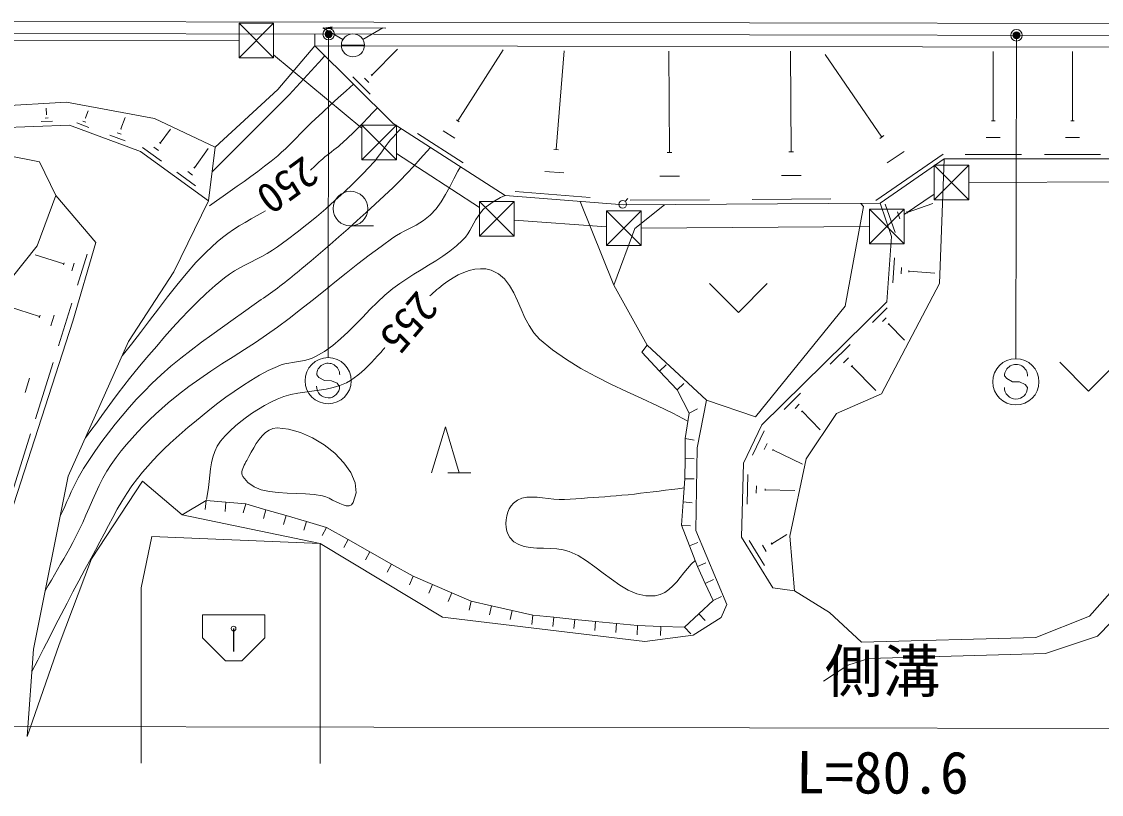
# Model space of a CAD drawing. Units: millimetres, scale not verified. Extents: x 40000 to 680000, y 20000 to 380000.
# Drawn here: x 67840 to 114624, y 251532 to 284985 of the extents above; entities that cross this region are included whole.
import ezdxf
from ezdxf.enums import TextEntityAlignment as Align

# ---------------------------------------------------------------- set-up
doc = ezdxf.new("R2010")
doc.units = ezdxf.units.MM
doc.header["$LTSCALE"] = 1000
doc.header["$PDMODE"] = 32
doc.header["$PDSIZE"] = 500
for name, color, linetype, lineweight in [('M-BGD', 7, 'Continuous', 13), ('M-BMK-ROW', 30, 'Continuous', 13), ('M-STR-HTXT', 7, 'Continuous', 13), ('M-STR-STRC', 7, 'Continuous', 13)]:
    doc.layers.add(name, color=color, linetype=linetype, lineweight=lineweight)
doc.styles.add('@ＭＳ ゴシック', font='')
doc.styles.add('ＭＳ ゴシック', font='')
doc.styles.get('@ＭＳ ゴシック').set_extended_font_data('@MS Gothic')
doc.styles.get('ＭＳ ゴシック').set_extended_font_data('MS Gothic')

# ---------------------------------------------------------------- blocks, each defined once
blk = doc.blocks.new('filled_arrow')
at = {"color": 0, "linetype": 'Continuous', "lineweight": -2}
blk.add_solid([(7.5, 1.25), (0, 0), (7.5, -1.25)], dxfattribs=at)

msp = doc.modelspace()

# ---------------------------------------------------------------- linework, layer by layer
at = {"layer": 'M-BGD'}
for p, q in [((66778, 284985), (117751, 284900)), ((66777, 284465), (117751, 284380)), ((81763, 284209), (80897, 284709)), ((80934, 284716), (83623, 284708)), ((82629, 284209), (83495, 284709)), ((80545, 283942), (80546, 284442)), ((78940, 282052), (80545, 283942)), ((80545, 283942), (144579, 283836)), ((83938, 280577), (80545, 283942)), ((81696, 283959), (82696, 283959)), ((83011, 282666), (84131, 283794)), ((86741, 280692), (88712, 283760)), ((91001, 279446), (91344, 283725)), ((95911, 279320), (95882, 283710)), ((101184, 279344), (101155, 283708)), ((105111, 279990), (102654, 283568)), ((109941, 280692), (109940, 283693)), ((113370, 280690), (113369, 283688)), ((82194, 282588), (82940, 281848)), ((82988, 282689), (83034, 282642)), ((82696, 282534), (82882, 282349)), ((78940, 282052), (76230, 279553)), ((64811, 281198), (69786, 281499)), ((68922, 280961), (68912, 281245)), ((69786, 281499), (73603, 280798)), ((68989, 280815), (68866, 280810)), ((68937, 280961), (68907, 280960)), ((70629, 280808), (70596, 280820)), ((70613, 280814), (70729, 281125)), ((72144, 280338), (72328, 280832)), ((73603, 280798), (76230, 279553)), ((86679, 280732), (86803, 280652)), ((64809, 280313), (69922, 280501)), ((69179, 280674), (68686, 280656)), ((69922, 280501), (72986, 279357)), ((70757, 280403), (70234, 280598)), ((70619, 280633), (70489, 280682)), ((72165, 280330), (72123, 280345)), ((73847, 279729), (74285, 280335)), ((83938, 280577), (88791, 277460)), ((86112, 280257), (86607, 279939)), ((109865, 280691), (110017, 280692)), ((113294, 280690), (113446, 280690)), ((72327, 279817), (71664, 280064)), ((72153, 280108), (71987, 280170)), ((84988, 280140), (86968, 278868)), ((105020, 279928), (105202, 280053)), ((109637, 279962), (110245, 279962)), ((113066, 279962), (113673, 279962)), ((72986, 279357), (75942, 277223)), ((73902, 278942), (73084, 279533)), ((73772, 279409), (73568, 279557)), ((73873, 279710), (73822, 279747)), ((75325, 278662), (75920, 279486)), ((76230, 279553), (75942, 277223)), ((90900, 279454), (91103, 279438)), ((95804, 279319), (96018, 279321)), ((101077, 279343), (101291, 279345)), ((105347, 278866), (106076, 279366)), ((67227, 279183), (68621, 278913)), ((68621, 278913), (69317, 277462)), ((104855, 277241), (107769, 279243)), ((105035, 277122), (107816, 279040)), ((107816, 279032), (107608, 273646)), ((107816, 279040), (130161, 279037)), ((108725, 279232), (111157, 279233)), ((112156, 279233), (114584, 279234)), ((75380, 277875), (74561, 278466)), ((75250, 278343), (75045, 278490)), ((75351, 278643), (75299, 278680)), ((90517, 278503), (91329, 278438)), ((95489, 278288), (96347, 278294)), ((100764, 278317), (101617, 278323)), ((69317, 277462), (68510, 275285)), ((69317, 277462), (71055, 275419)), ((93932, 277048), (88791, 277460)), ((89220, 277626), (92470, 277366)), ((75942, 277223), (74441, 274154)), ((92038, 277200), (93504, 273583)), ((93932, 277048), (105035, 277122)), ((93993, 277201), (94100, 277329)), ((94209, 277250), (97640, 277273)), ((95699, 277060), (94407, 276025)), ((99491, 277285), (102904, 277308)), ((103518, 272661), (104312, 276977)), ((104207, 277116), (104312, 276977)), ((105531, 275688), (105035, 277122)), ((105258, 277087), (105685, 275854)), ((106211, 276726), (107318, 277110)), ((105788, 276752), (105895, 276444)), ((106198, 276765), (106225, 276688)), ((82090, 276139), (83090, 276139)), ((94407, 276025), (93504, 273583)), ((105335, 272859), (105531, 275688)), ((68510, 275285), (64793, 270607)), ((70055, 272020), (71055, 275419)), ((69669, 274495), (68431, 274885)), ((70262, 273571), (70685, 274911)), ((105667, 274762), (105593, 273681)), ((69656, 274453), (69683, 274537)), ((70019, 274200), (70124, 274535)), ((105964, 274334), (105945, 274064)), ((106281, 274210), (106276, 274143)), ((106278, 274177), (107409, 274098)), ((74441, 274154), (72472, 271131)), ((93504, 273583), (94950, 270972)), ((97647, 273648), (98897, 272398)), ((100147, 273648), (98897, 272398)), ((107608, 273646), (105091, 268876)), ((68621, 272221), (66776, 272803)), ((69436, 270951), (70017, 272794)), ((99919, 267536), (105335, 272859)), ((99642, 267874), (103518, 272661)), ((105347, 272589), (104711, 271965)), ((70055, 272020), (67052, 262724)), ((68603, 272164), (68639, 272279)), ((69101, 271817), (69246, 272277)), ((105296, 272165), (105137, 272008)), ((105423, 271915), (105384, 271876)), ((105404, 271896), (106097, 271190)), ((72472, 271131), (69860, 265307)), ((94718, 270669), (94950, 270972)), ((94950, 270972), (97510, 268600)), ((103733, 271003), (102875, 270160)), ((94718, 270669), (95482, 269859)), ((103664, 270430), (103449, 270219)), ((68436, 267783), (69209, 270232)), ((95482, 269859), (95773, 270133)), ((103837, 270093), (103783, 270040)), ((103810, 270067), (104845, 269014)), ((112822, 270241), (114072, 268991)), ((115322, 270241), (114072, 268991)), ((67991, 268933), (68185, 269546)), ((95482, 269859), (96246, 269048)), ((96246, 269048), (96538, 269323)), ((96246, 269048), (96764, 268035)), ((97510, 268600), (99642, 267874)), ((101594, 268902), (100874, 268194)), ((105091, 268876), (103153, 268024)), ((96764, 268035), (97120, 268216)), ((101536, 268420), (101356, 268243)), ((101681, 268137), (101636, 268093)), ((101659, 268115), (102443, 267317)), ((96764, 268035), (96589, 266936)), ((103153, 268024), (101834, 266057)), ((85605, 265447), (86205, 267447)), ((86205, 267447), (86805, 265447)), ((99114, 265868), (99919, 267536)), ((100015, 267274), (99508, 266223)), ((67228, 263951), (68232, 267134)), ((96589, 266936), (96584, 266066)), ((96589, 266936), (96984, 266873)), ((100140, 266728), (100013, 266465)), ((100408, 266477), (100376, 266412)), ((100392, 266444), (101668, 265829)), ((96584, 266066), (96579, 265195)), ((96584, 266066), (96984, 266063)), ((99037, 262670), (99114, 265868)), ((101834, 266057), (101121, 262709)), ((69860, 265307), (68356, 257821)), ((86305, 265447), (87305, 265447)), ((99303, 265385), (99271, 264097)), ((73074, 265093), (70867, 261734)), ((74801, 263630), (73074, 265093)), ((96579, 265195), (96502, 264190)), ((96579, 265195), (96979, 265193)), ((99677, 264892), (99670, 264570)), ((100061, 264762), (100059, 264682)), ((100060, 264722), (101342, 264691)), ((75833, 264256), (74801, 263630)), ((75833, 264256), (75799, 263858)), ((76692, 264183), (75833, 264256)), ((76692, 264183), (76658, 263785)), ((77551, 264110), (76692, 264183)), ((77551, 264110), (77439, 263726)), ((78427, 263855), (77551, 264110)), ((96502, 264190), (96425, 263186)), ((96502, 264190), (96901, 264160)), ((74801, 263630), (80783, 262398)), ((78427, 263855), (78315, 263471)), ((79302, 263601), (78427, 263855)), ((79302, 263601), (79191, 263217)), ((80178, 263347), (79302, 263601)), ((80178, 263347), (80067, 262963)), ((81054, 263092), (80178, 263347)), ((81054, 263092), (80857, 262744)), ((81993, 262562), (81054, 263092)), ((96425, 263186), (96823, 263155)), ((96425, 263186), (96772, 262295)), ((73026, 260471), (73480, 262690)), ((73480, 262690), (80783, 262398)), ((81993, 262562), (81797, 262214)), ((82932, 262032), (81993, 262562)), ((100395, 260480), (99037, 262670)), ((99365, 262520), (100031, 261446)), ((100342, 262383), (100989, 262784)), ((101121, 262709), (101322, 260349)), ((114461, 258383), (118490, 262522)), ((80783, 262398), (80774, 252875)), ((80783, 262398), (86083, 259211)), ((82932, 262032), (82736, 261684)), ((83872, 261502), (82932, 262032)), ((96772, 262295), (97144, 262440)), ((96772, 262295), (97119, 261403)), ((99937, 262317), (100104, 262049)), ((100321, 262416), (100363, 262349)), ((70867, 261734), (69475, 258022)), ((97119, 261403), (97492, 261549)), ((83872, 261502), (83675, 261154)), ((84811, 260972), (83872, 261502)), ((97119, 261403), (97463, 260664)), ((84811, 260972), (84653, 260604)), ((85646, 260612), (84811, 260972)), ((85646, 260612), (85487, 260245)), ((86480, 260252), (85646, 260612)), ((97463, 260664), (97825, 260833)), ((97463, 260664), (97807, 259924)), ((73018, 252882), (73026, 260471)), ((86480, 260252), (86322, 259885)), ((87315, 259893), (86480, 260252)), ((100395, 260480), (101322, 260349)), ((87315, 259893), (87226, 259503)), ((88206, 259691), (87315, 259893)), ((88206, 259691), (88118, 259301)), ((89098, 259488), (88206, 259691)), ((97807, 259924), (97183, 259348)), ((97807, 259924), (98169, 260093)), ((98390, 259751), (98150, 259185)), ((75679, 259308), (78379, 259308)), ((75679, 259308), (75679, 258308)), ((78379, 259308), (78379, 258308)), ((89098, 259488), (89009, 259098)), ((89989, 259286), (89098, 259488)), ((89989, 259286), (89950, 258888)), ((90897, 259198), (89989, 259286)), ((90897, 259198), (90858, 258800)), ((91804, 259109), (90897, 259198)), ((97183, 259348), (96559, 258771)), ((97183, 259348), (97454, 259054)), ((91804, 259109), (91765, 258711)), ((92712, 259020), (91804, 259109)), ((92712, 259020), (92673, 258622)), ((93620, 258932), (92712, 259020)), ((93620, 258932), (93581, 258534)), ((94527, 258843), (93620, 258932)), ((94527, 258843), (94513, 258444)), ((95543, 258807), (94527, 258843)), ((95543, 258807), (95529, 258408)), ((96559, 258771), (95543, 258807)), ((96559, 258771), (96830, 258477)), ((75679, 258308), (76679, 257308)), ((77015, 258711), (77015, 257711)), ((77040, 258711), (77040, 257711)), ((78379, 258308), (77379, 257308)), ((112199, 257627), (114461, 258383)), ((69475, 258022), (68075, 254042)), ((68356, 257821), (68075, 254042)), ((103635, 257133), (104547, 257409)), ((104547, 257409), (112199, 257627)), ((76679, 257308), (77379, 257308)), ((103635, 257133), (102586, 256432))]:
    msp.add_line(p, q, dxfattribs=at)
for points in [[(76097, 278483), (76381, 278767), (76665, 279051), (76949, 279335), (77232, 279619), (77516, 279903), (77800, 280187), (78084, 280471), (78368, 280754), (78653, 281037), (78939, 281320), (79430, 281820), (79910, 282334), (80385, 282855), (80858, 283378), (80980, 283511)], [(75986, 277007), (76282, 277223), (76581, 277435), (76881, 277647), (77181, 277857), (77481, 278069), (77779, 278283), (78074, 278499), (78366, 278721), (78654, 278947), (78936, 279181), (79106, 279330), (79272, 279483), (79435, 279640), (79596, 279799), (79755, 279960), (79913, 280122), (80072, 280284), (80231, 280445), (80393, 280604), (80556, 280760), (80890, 281069), (81224, 281376), (81561, 281682), (81898, 281985), (82224, 282276)], [(83255, 281255), (83063, 281056), (82849, 280832), (82634, 280609), (82418, 280387), (82199, 280167), (81977, 279952), (81750, 279741), (81658, 279660), (81564, 279582), (81468, 279505), (81371, 279429), (81274, 279354), (81177, 279279), (81081, 279203), (80985, 279127), (80891, 279048), (80799, 278967), (80735, 278909), (80671, 278851), (80608, 278792), (80545, 278732), (80482, 278673), (80420, 278613), (80359, 278554)], [(84286, 280353), (84148, 280212), (83937, 279987), (83830, 279867), (83729, 279742), (83631, 279615), (83536, 279484), (83442, 279353), (83348, 279222), (83252, 279093), (83154, 278965), (83051, 278842), (82943, 278722), (82573, 278340), (82195, 277966), (81810, 277598), (81417, 277237), (81018, 276884), (80613, 276539), (80201, 276201), (79783, 275871), (79359, 275549), (78930, 275234), (78709, 275086), (78481, 274949), (78247, 274820), (78011, 274696), (77773, 274574), (77535, 274451), (77300, 274324), (77070, 274191), (76847, 274047), (76633, 273890), (76231, 273561), (75841, 273216), (75464, 272859), (75096, 272490), (74737, 272112), (74384, 271727), (74038, 271336), (73695, 270942), (73355, 270546), (73017, 270150), (72760, 269844), (72510, 269532), (72265, 269217), (72024, 268897), (71786, 268576), (71550, 268253), (71315, 267929), (71079, 267606), (70842, 267284), (70603, 266964)], [(79986, 274296), (80392, 274634), (80795, 274975), (81195, 275320), (81592, 275668), (81987, 276018), (82380, 276372), (82771, 276727), (83160, 277085), (83547, 277444), (83933, 277804), (84240, 278103), (84537, 278412), (84828, 278727), (85116, 279046), (85404, 279365), (85560, 279535)], [(101322, 260349), (102842, 259406), (104230, 258127), (111783, 258331), (114114, 259247), (121314, 267389), (125356, 272592), (128640, 275855), (130072, 277233), (129692, 277977), (128771, 279038)], [(86858, 278701), (86744, 278508), (86565, 278174), (86390, 277836), (86210, 277502), (86016, 277180), (85798, 276880), (85547, 276610), (85404, 276487), (85252, 276376), (85093, 276274), (84929, 276179), (84761, 276088), (84591, 276000), (84421, 275912), (84253, 275821), (84089, 275725), (83929, 275622), (83413, 275257), (82905, 274880), (82404, 274494), (81907, 274102), (81413, 273706), (80920, 273309), (80427, 272912), (79930, 272520), (79430, 272133), (78923, 271754), (78453, 271421), (77975, 271099), (77492, 270785), (77006, 270474), (76520, 270164), (76037, 269849), (75560, 269527), (75091, 269194), (74634, 268846), (74192, 268480), (73919, 268239), (73649, 267994), (73384, 267743), (73124, 267486), (72871, 267223), (72624, 266955), (72385, 266680), (72154, 266398), (71933, 266109), (71722, 265813), (71533, 265519), (71361, 265215), (71201, 264904), (71052, 264587), (70909, 264266), (70769, 263943), (70630, 263620), (70488, 263298), (70340, 262980), (70182, 262667), (70056, 262431), (69927, 262196), (69797, 261963), (69665, 261731), (69531, 261499), (69397, 261267), (69263, 261036), (69129, 260805), (68995, 260573), (68862, 260341)], [(68284, 256858), (68540, 257348), (68795, 257839), (69048, 258330), (69301, 258822), (69555, 259314), (69810, 259804), (70066, 260294), (70325, 260783), (70587, 261270), (70852, 261755), (71043, 262106), (71230, 262461), (71416, 262816), (71602, 263171), (71792, 263523), (71987, 263873), (72189, 264218), (72400, 264556), (72623, 264887), (72860, 265208), (73077, 265479), (73303, 265743), (73536, 266000), (73777, 266251), (74023, 266497), (74276, 266737), (74533, 266972), (74795, 267202), (75060, 267428), (75327, 267650), (75664, 267923), (76003, 268195), (76347, 268462), (76695, 268724), (77049, 268978), (77408, 269222), (77774, 269454), (78148, 269673), (78530, 269876), (78921, 270061), (79080, 270123), (79245, 270169), (79413, 270205), (79584, 270234), (79756, 270259), (79927, 270286), (80097, 270318), (80263, 270359), (80424, 270412), (80579, 270483), (80961, 270709), (81320, 270968), (81661, 271253), (81988, 271557), (82307, 271874), (82621, 272198), (82935, 272523), (83254, 272841), (83583, 273146), (83926, 273433), (84222, 273651), (84527, 273856), (84840, 274053), (85156, 274245), (85473, 274436), (85787, 274630), (86095, 274831), (86393, 275044), (86679, 275272), (86949, 275520), (87066, 275651), (87170, 275794), (87265, 275945), (87354, 276102), (87440, 276260), (87528, 276417), (87620, 276570), (87721, 276714), (87835, 276846), (87964, 276965), (88268, 277180), (88590, 277365), (88791, 277460)], [(78403, 276788), (78311, 276734), (78050, 276588), (77790, 276441), (77530, 276292), (77274, 276140), (77022, 275981), (76777, 275814), (76539, 275637), (76310, 275448), (75840, 275011), (75395, 274551), (74970, 274071), (74561, 273576), (74163, 273070), (73773, 272556), (73385, 272040), (72996, 271526), (72601, 271016), (72196, 270517)], [(69513, 263578), (69612, 263785), (69707, 263994), (69801, 264204), (69895, 264413), (69989, 264623), (70085, 264831), (70185, 265037), (70290, 265241), (70401, 265440), (70520, 265636), (70778, 266032), (71045, 266423), (71320, 266808), (71604, 267187), (71896, 267560), (72197, 267926), (72506, 268285), (72823, 268636), (73149, 268980), (73482, 269315), (73889, 269698), (74310, 270067), (74743, 270422), (75184, 270766), (75633, 271103), (76087, 271433), (76545, 271759), (77003, 272084), (77460, 272410), (77913, 272739), (78014, 272811), (78115, 272882), (78217, 272952), (78320, 273020), (78423, 273089), (78525, 273158), (78627, 273228), (78728, 273298), (78828, 273371), (78926, 273446), (79033, 273529), (79140, 273613), (79247, 273698), (79353, 273782), (79459, 273867), (79565, 273953), (79670, 274038), (79776, 274124), (79881, 274210), (79986, 274296)], [(96709, 267687), (96057, 268030), (95393, 268354), (94720, 268667), (94046, 268977), (93375, 269293), (92714, 269622), (92068, 269973), (91444, 270354), (90847, 270773), (90283, 271238), (90036, 271509), (89829, 271824), (89651, 272169), (89489, 272531), (89332, 272893), (89167, 273243), (88982, 273565), (88766, 273845), (88507, 274069), (88192, 274223), (87960, 274276), (87722, 274288), (87480, 274264), (87238, 274207), (86998, 274124), (86762, 274017), (86533, 273892), (86313, 273753), (86106, 273605), (85913, 273452), (85833, 273384), (85753, 273315), (85675, 273245), (85598, 273173), (85529, 273108)], [(83583, 270871), (83566, 270851), (83511, 270789), (83456, 270727), (83401, 270665), (83267, 270517), (83132, 270369), (82995, 270222), (82854, 270079), (82710, 269939), (82562, 269805), (82408, 269678), (82249, 269560), (82084, 269451), (81911, 269354), (81631, 269231), (81339, 269141), (81039, 269076), (80732, 269027), (80422, 268986), (80111, 268947), (79802, 268902), (79499, 268842), (79203, 268759), (78918, 268647), (78642, 268513), (78370, 268367), (78102, 268211), (77841, 268045), (77586, 267868), (77340, 267679), (77104, 267481), (76878, 267271), (76664, 267051), (76463, 266819), (76318, 266608), (76208, 266380), (76126, 266137), (76068, 265883), (76026, 265620), (75995, 265352), (75968, 265082), (75939, 264814), (75901, 264549), (75849, 264292)], [(97510, 268600), (97109, 266530), (97056, 262955), (98390, 259751)], [(96549, 264797), (96279, 264765), (96010, 264731), (95740, 264698), (95471, 264664), (95201, 264630), (94932, 264597), (94662, 264565), (94393, 264534), (94123, 264505), (93853, 264479), (93603, 264456), (93354, 264435), (93104, 264416), (92855, 264398), (92605, 264381), (92355, 264365), (92106, 264348), (91856, 264332), (91606, 264316), (91356, 264298), (91131, 264295), (90896, 264312), (90657, 264339), (90416, 264369), (90178, 264394), (89946, 264405), (89724, 264394), (89515, 264352), (89324, 264272), (89153, 264145), (89054, 264030), (88971, 263896), (88906, 263747), (88859, 263587), (88830, 263422), (88822, 263254), (88833, 263089), (88866, 262931), (88919, 262784), (88995, 262653), (89168, 262470), (89378, 262344), (89618, 262264), (89881, 262219), (90161, 262197), (90449, 262188), (90741, 262180), (91028, 262162), (91304, 262123), (91563, 262051), (91948, 261875), (92321, 261649), (92683, 261390), (93041, 261115), (93397, 260843), (93755, 260591), (94119, 260375), (94493, 260214), (94881, 260126), (95287, 260127), (95506, 260179), (95706, 260274), (95889, 260403), (96061, 260560), (96224, 260737), (96380, 260927), (96535, 261121), (96691, 261313), (96851, 261495), (97019, 261659)], [(96549, 264797), (96279, 264765), (96010, 264731), (95740, 264698), (95471, 264664), (95201, 264630), (94932, 264597), (94662, 264565), (94393, 264534), (94123, 264505), (93853, 264479), (93603, 264456), (93354, 264435), (93104, 264416), (92855, 264398), (92605, 264381), (92355, 264365), (92106, 264348), (91856, 264332), (91606, 264316), (91356, 264298), (91131, 264295), (90896, 264312), (90657, 264339), (90416, 264369), (90178, 264394), (89946, 264405), (89724, 264394), (89515, 264352), (89324, 264272), (89153, 264145), (89054, 264030), (88971, 263896), (88906, 263747), (88859, 263587), (88830, 263422), (88822, 263254), (88833, 263089), (88866, 262931), (88919, 262784), (88995, 262653), (89168, 262470), (89378, 262344), (89618, 262264), (89881, 262219), (90161, 262197), (90449, 262188), (90741, 262180), (91028, 262162), (91304, 262123), (91563, 262051), (91948, 261875), (92321, 261649), (92683, 261390), (93041, 261115), (93397, 260843), (93755, 260591), (94119, 260375), (94493, 260214), (94881, 260126), (95287, 260127), (95506, 260179), (95706, 260274), (95890, 260403), (96061, 260560), (96224, 260737), (96380, 260927), (96535, 261121), (96691, 261313), (96851, 261495), (97019, 261659)], [(96549, 264797), (96279, 264765), (96010, 264731), (95740, 264698), (95471, 264664), (95201, 264630), (94932, 264597), (94662, 264565), (94393, 264534), (94123, 264505), (93853, 264479), (93603, 264456), (93354, 264435), (93104, 264416), (92855, 264398), (92605, 264381), (92355, 264365), (92106, 264348), (91856, 264332), (91606, 264316), (91356, 264298), (91131, 264295), (90896, 264312), (90657, 264339), (90416, 264369), (90178, 264394), (89946, 264405), (89724, 264394), (89515, 264352), (89324, 264272), (89153, 264145), (89054, 264030), (88971, 263896), (88906, 263747), (88859, 263587), (88830, 263422), (88822, 263254), (88833, 263089), (88866, 262931), (88919, 262784), (88995, 262653), (89168, 262470), (89378, 262344), (89618, 262264), (89881, 262219), (90161, 262197), (90449, 262188), (90741, 262180), (91028, 262162), (91304, 262123), (91563, 262051), (91948, 261875), (92321, 261649), (92683, 261390), (93041, 261115), (93397, 260843), (93755, 260591), (94119, 260375), (94493, 260214), (94881, 260126), (95287, 260127), (95506, 260179), (95706, 260274), (95889, 260403), (96061, 260560), (96224, 260737), (96380, 260927), (96535, 261121), (96691, 261313), (96851, 261495), (97019, 261659)], [(86083, 259211), (94840, 258148), (96936, 258426), (98150, 259185)]]:
    msp.add_lwpolyline(points, dxfattribs=at)
msp.add_lwpolyline([(77428, 265289), (77400, 265353), (77387, 265420), (77388, 265491), (77401, 265563), (77424, 265637), (77453, 265710), (77488, 265783), (77525, 265855), (77563, 265924), (77598, 265989), (77692, 266165), (77791, 266351), (77896, 266539), (78009, 266724), (78131, 266899), (78263, 267057), (78406, 267192), (78562, 267298), (78731, 267368), (78916, 267395), (79402, 267349), (79919, 267201), (80443, 266966), (80949, 266659), (81412, 266297), (81807, 265892), (82109, 265462), (82292, 265019), (82333, 264581), (82205, 264162), (82127, 264070), (82026, 264030), (81906, 264030), (81771, 264064), (81625, 264122), (81473, 264194), (81318, 264273), (81164, 264349), (81016, 264413), (80877, 264457), (80517, 264518), (80135, 264550), (79741, 264564), (79343, 264575), (78952, 264595), (78577, 264637), (78227, 264715), (77913, 264840), (77643, 265027)], close=True, dxfattribs=at)
for centre, radius in [((82196, 283959), 500), ((82090, 276889), 750), ((93887, 277073), 167), ((77027, 258711), 100)]:
    msp.add_circle(centre, radius, dxfattribs=at)
at = {"layer": 'M-BMK-ROW'}
for p, q in [((77261, 283416), (77261, 284916)), ((77261, 284916), (78761, 284916)), ((78761, 284916), (77261, 283416)), ((78761, 283416), (77261, 284916)), ((78761, 284916), (78761, 283416)), ((65721, 284187), (77261, 284168)), ((78761, 283546), (82587, 280378)), ((78761, 283416), (77261, 283416)), ((82587, 279008), (82587, 280508)), ((82587, 280508), (84087, 280508)), ((84087, 280508), (82587, 279008)), ((84087, 279008), (82587, 280508)), ((84087, 280508), (84087, 279008)), ((84087, 279008), (82587, 279008)), ((84087, 279270), (87682, 276936)), ((107384, 277266), (107384, 278766)), ((107384, 278766), (108884, 278766)), ((108884, 278766), (107384, 277266)), ((108884, 277266), (107384, 278766)), ((108884, 278766), (108884, 277266)), ((108884, 278020), (123184, 278086)), ((106081, 276628), (107384, 277509)), ((87682, 275699), (87682, 277199)), ((87682, 277199), (89182, 277199)), ((89182, 277199), (87682, 275699)), ((89182, 275699), (87682, 277199)), ((89182, 277199), (89182, 275699)), ((108884, 277266), (107384, 277266)), ((93181, 275290), (93181, 276790)), ((93181, 276790), (94681, 276790)), ((94681, 276790), (93181, 275290)), ((94681, 275290), (93181, 276790)), ((94681, 276790), (94681, 275290)), ((104581, 275371), (104581, 276871)), ((104581, 276871), (106081, 276871)), ((106081, 276871), (104581, 275371)), ((106081, 275371), (104581, 276871)), ((106081, 276871), (106081, 275371)), ((89182, 276393), (93181, 276096)), ((94681, 276045), (104581, 276116)), ((89182, 275699), (87682, 275699)), ((94681, 275290), (93181, 275290)), ((106081, 275371), (104581, 275371))]:
    msp.add_line(p, q, dxfattribs=at)
at = {"layer": 'M-STR-HTXT'}
msp.add_line((64766, 254469), (145517, 254333), dxfattribs=at)
at = {"layer": 'M-STR-STRC'}
for p, q in [((81144, 284291), (81121, 270441)), ((110944, 284242), (110921, 270392)), ((80724, 269582), (80625, 269700)), ((80969, 269443), (80724, 269582)), ((110524, 269532), (110425, 269650)), ((110769, 269393), (110524, 269532)), ((81270, 269440), (80969, 269443)), ((81515, 269328), (81270, 269440)), ((81621, 269192), (81515, 269328)), ((111070, 269391), (110769, 269393)), ((111315, 269279), (111070, 269391)), ((111421, 269143), (111315, 269279))]:
    msp.add_line(p, q, dxfattribs=at)
for centre, radius in [((81145, 284441), 150), ((81145, 284441), 120), ((81145, 284441), 90), ((81145, 284441), 60), ((81145, 284441), 30), ((110945, 284392), 150), ((110945, 284392), 120), ((110945, 284392), 90), ((110945, 284392), 60), ((110945, 284392), 30), ((81120, 269441), 1000), ((110920, 269392), 1000)]:
    msp.add_circle(centre, radius, dxfattribs=at)
for centre, start, end in [((81125, 269696), 359.5549, 179.5549), ((110925, 269646), 359.5549, 179.5549), ((81121, 269196), 179.5549, 359.5549), ((110921, 269146), 179.5549, 359.5549)]:
    msp.add_arc(centre, 500, start, end, dxfattribs=at)
for p in [(81145, 284441), (110945, 284392)]:
    msp.add_point(p, dxfattribs=at)

# ---------------------------------------------------------------- block references
at = {"layer": 'M-BGD', "xscale": 50, "yscale": 50, "rotation": 359.8}
msp.add_blockref('filled_arrow', (80934, 284716), dxfattribs=at)

# ---------------------------------------------------------------- texts
at = {"layer": 'M-BGD', "style": 'ＭＳ ゴシック'}
for s, rotation, p in [('250', 216.093, (79365, 277888)), ('255', 229.873, (84626, 271945))]:
    msp.add_text(s, height=1320, rotation=rotation, dxfattribs=at).set_placement(p, align=Align.MIDDLE_CENTER)
at = {"layer": 'M-STR-HTXT', "style": 'ＭＳ ゴシック'}
msp.add_text('側溝', height=1833, rotation=359.904, dxfattribs=at).set_placement((105143, 255401), align=Align.BOTTOM_CENTER)
at = {"layer": 'M-STR-HTXT', "style": '@ＭＳ ゴシック'}
msp.add_text('L=80.6', height=1833, rotation=359.904, dxfattribs=at).set_placement((105140, 253401), align=Align.TOP_CENTER)

doc.saveas('drawing.dxf')
